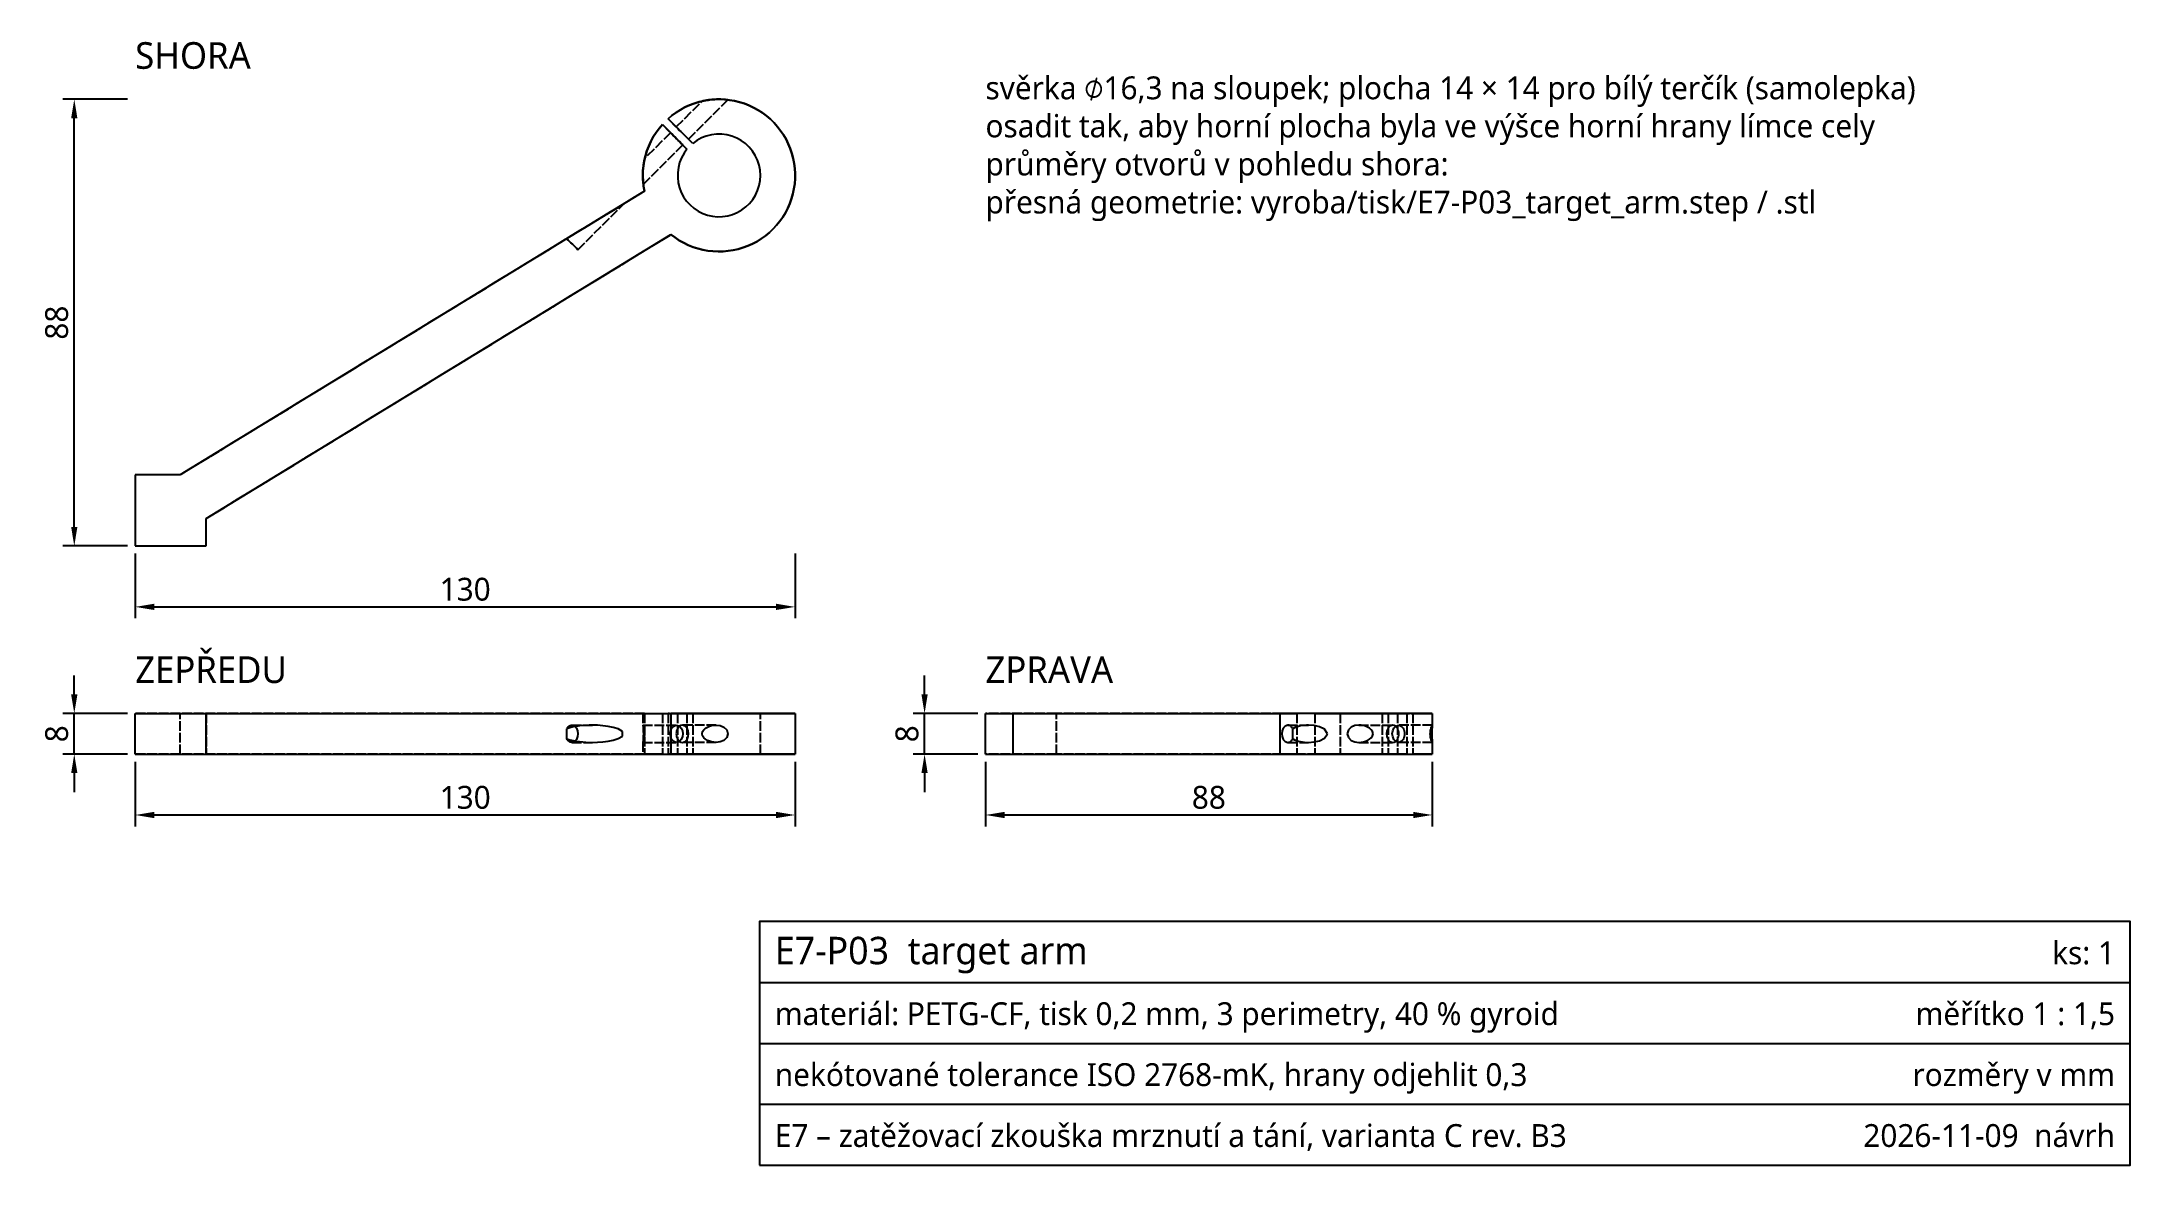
# Model space of a CAD drawing. Header units: millimetres. Extents: x 19 to 430, y 12 to 233.
import ezdxf
from ezdxf.enums import TextEntityAlignment as Align

# ---------------------------------------------------------------- set-up
doc = ezdxf.new("R2010")
doc.units = ezdxf.units.MM
doc.header["$LTSCALE"] = 1.5
doc.linetypes.add('DASHED', pattern=[1.524, 1.27, -0.254])
for name, color, linetype, true_color in [('DIM', 7, 'CONTINUOUS', 0x000000), ('FRAME', 7, 'CONTINUOUS', 0x000000), ('OUTLINE', 7, 'CONTINUOUS', 0x000000), ('TEXT', 7, 'CONTINUOUS', 0x000000)]:
    doc.layers.add(name, color=color, linetype=linetype, true_color=true_color)
doc.layers.add('HIDDEN', color=8, linetype='DASHED')
doc.styles.add('OpenSans', font='OpenSans-Regular.ttf')
doc.dimstyles.new('E7', dxfattribs={"dimtxt": 4.5, "dimasz": 3.75, "dimexe": 2.25, "dimexo": 1.5, "dimgap": 1.2, "dimtad": 1, "dimtxsty": 'OpenSans', "dimcen": 2.5, "dimclrd": 256, "dimclre": 256, "dimclrt": 256, "dimazin": 3, "dimtfac": 1, "dimtmove": 0, "dimatfit": 3})

msp = doc.modelspace()

# ---------------------------------------------------------------- linework, layer by layer
at = {"layer": 'FRAME'}
msp.add_lwpolyline([(160.5, 12), (430.5, 12), (430.5, 60), (160.5, 60)], close=True, dxfattribs=at)
for points in [[(160.5, 48), (430.5, 48)], [(160.5, 36), (430.5, 36)], [(160.5, 24), (430.5, 24)]]:
    msp.add_lwpolyline(points, dxfattribs=at)
at = {"layer": 'HIDDEN'}
for points in [[(143.04, 195.359), (143.841, 194.752), (144.68, 194.2), (145.555, 193.705), (146.46, 193.27), (147.393, 192.896), (148.349, 192.586), (149.323, 192.34), (150.312, 192.16), (151.31, 192.047), (152.314, 192.001), (153.319, 192.022), (154.319, 192.111), (155.312, 192.266), (156.292, 192.487), (157.255, 192.774), (158.197, 193.124), (159.113, 193.537), (160, 194.01), (160.853, 194.541), (161.668, 195.128), (162.443, 195.769), (163.172, 196.459), (163.854, 197.198), (164.485, 197.98), (165.062, 198.802), (165.582, 199.662), (166.044, 200.554), (166.446, 201.475), (166.784, 202.421), (167.059, 203.388), (167.268, 204.371), (167.411, 205.365), (167.487, 206.367), (167.495, 207.372), (167.437, 208.375), (167.311, 209.372), (167.119, 210.359), (166.862, 211.33), (166.539, 212.282), (166.154, 213.21), (165.708, 214.11), (165.202, 214.978), (164.64, 215.811), (164.023, 216.604), (163.354, 217.354), (162.636, 218.057), (161.873, 218.711), (161.068, 219.312), (160.225, 219.858), (159.346, 220.346), (158.437, 220.775), (157.502, 221.141), (156.544, 221.445), (155.568, 221.683), (154.578, 221.855), (153.579, 221.961), (152.575, 222), (151.57, 221.971), (150.57, 221.875), (149.578, 221.713), (148.6, 221.484), (147.639, 221.19), (146.7, 220.833), (145.787, 220.414), (144.904, 219.934), (144.055, 219.397), (143.244, 218.803), (142.474, 218.157)], [(147.331, 213.301), (142.474, 218.157)], [(144.085, 216.546), (149.164, 221.624)], [(154.246, 221.898), (146.49, 214.142)], [(149.164, 221.624), (149.79, 221.753), (150.421, 221.855), (151.056, 221.93), (151.693, 221.978), (152.332, 221.999), (152.971, 221.993), (153.61, 221.959), (154.246, 221.898)], [(150.158, 221.816), (150.127, 221.811), (150.096, 221.806), (150.065, 221.801), (150.035, 221.796), (150.004, 221.791), (149.973, 221.786), (149.942, 221.78), (149.912, 221.775)], [(150.64, 221.884), (150.605, 221.88), (150.57, 221.875), (150.535, 221.871), (150.5, 221.866), (150.465, 221.861), (150.43, 221.857), (150.396, 221.852), (150.361, 221.847)], [(141.343, 217.026), (140.695, 216.254), (140.1, 215.44), (139.561, 214.589), (139.081, 213.703), (138.661, 212.787), (138.304, 211.844), (138.011, 210.88), (137.783, 209.899), (137.621, 208.904), (137.527, 207.901), (137.5, 206.893), (137.541, 205.886), (137.65, 204.884), (137.826, 203.892)], [(142.954, 215.415), (137.876, 210.336)], [(141.343, 217.026), (146.199, 212.169)], [(142.954, 215.415), (143.255, 215.114), (143.555, 214.814), (143.856, 214.513), (144.156, 214.212), (144.457, 213.912), (144.757, 213.611), (145.058, 213.311), (145.358, 213.01)], [(145.358, 213.01), (145.058, 213.311), (144.757, 213.611), (144.457, 213.912), (144.156, 214.212), (143.856, 214.513), (143.555, 214.814), (143.255, 215.114), (142.954, 215.415)], [(144.085, 216.546), (144.386, 216.245), (144.686, 215.945), (144.987, 215.644), (145.288, 215.344), (145.588, 215.043), (145.889, 214.743), (146.189, 214.442), (146.49, 214.142)], [(146.49, 214.142), (146.189, 214.442), (145.889, 214.743), (145.588, 215.043), (145.288, 215.344), (144.987, 215.644), (144.686, 215.945), (144.386, 216.245), (144.085, 216.546)], [(160.65, 207), (160.586, 208.02), (160.395, 209.023), (160.08, 209.995), (159.645, 210.92), (159.099, 211.783), (158.449, 212.571), (157.705, 213.271), (156.879, 213.873), (155.985, 214.367), (155.036, 214.745), (154.047, 215.002), (153.034, 215.132), (152.012, 215.135), (150.998, 215.01), (150.008, 214.76), (149.057, 214.387), (148.159, 213.898), (147.331, 213.301)], [(137.876, 210.336), (137.747, 209.71), (137.645, 209.079), (137.57, 208.444), (137.522, 207.807), (137.501, 207.168), (137.507, 206.529), (137.541, 205.89), (137.602, 205.254)], [(137.602, 205.254), (145.358, 213.01)], [(146.199, 212.169), (145.61, 211.354), (145.127, 210.472), (144.755, 209.537), (144.501, 208.564), (144.37, 207.566), (144.362, 206.56), (144.478, 205.561), (144.716, 204.584), (145.073, 203.644), (145.543, 202.754), (146.119, 201.93), (146.793, 201.182), (147.553, 200.523), (148.388, 199.963), (149.287, 199.51), (150.234, 199.171), (151.215, 198.952), (152.217, 198.855), (153.222, 198.882), (154.217, 199.033), (155.185, 199.305), (156.113, 199.694), (156.985, 200.195), (157.789, 200.8), (158.513, 201.498), (159.145, 202.281), (159.676, 203.136), (160.097, 204.049), (160.403, 205.007), (160.588, 205.996), (160.65, 207)], [(137.616, 208.86), (137.62, 208.895), (137.625, 208.93), (137.629, 208.965), (137.634, 209), (137.639, 209.035), (137.643, 209.07), (137.648, 209.104), (137.653, 209.139)], [(137.684, 209.342), (137.689, 209.373), (137.694, 209.404), (137.699, 209.435), (137.704, 209.465), (137.709, 209.496), (137.714, 209.527), (137.72, 209.558), (137.725, 209.588)], [(137.826, 203.892), (46.366, 148)], [(122.529, 194.544), (123.392, 195.072), (124.255, 195.599), (125.118, 196.126), (125.981, 196.654), (126.844, 197.181), (127.707, 197.709), (128.57, 198.236), (129.433, 198.763), (130.296, 199.291), (131.159, 199.818), (132.022, 200.345), (132.885, 200.873), (133.748, 201.4)], [(133.748, 201.4), (132.885, 200.873), (132.022, 200.345), (131.159, 199.818), (130.296, 199.291), (129.433, 198.763), (128.57, 198.236), (127.707, 197.709), (126.844, 197.181), (125.981, 196.654), (125.118, 196.126), (124.255, 195.599), (123.392, 195.072), (122.529, 194.544)], [(124.711, 192.363), (133.748, 201.4)], [(51.5, 139.418), (143.04, 195.359)], [(122.529, 194.544), (122.802, 194.272), (123.075, 193.999), (123.347, 193.726), (123.62, 193.454), (123.893, 193.181), (124.165, 192.908), (124.438, 192.636), (124.711, 192.363)], [(124.711, 192.363), (124.438, 192.636), (124.165, 192.908), (123.893, 193.181), (123.62, 193.454), (123.347, 193.726), (123.075, 193.999), (122.802, 194.272), (122.529, 194.544)], [(37.5, 148), (37.5, 134)], [(46.366, 148), (37.5, 148)], [(51.5, 134), (51.5, 139.418)], [(37.5, 134), (51.5, 134)], [(46.366, 101), (37.5, 101)], [(37.5, 93), (37.5, 101)], [(137.826, 101), (46.366, 101)], [(46.366, 93), (46.366, 101)], [(51.5, 101), (51.5, 93)], [(137.826, 101), (137.785, 101), (137.744, 101), (137.703, 101), (137.663, 101), (137.622, 101), (137.581, 101), (137.541, 101), (137.5, 101)], [(137.5, 101), (137.98, 101), (138.461, 101), (138.941, 101), (139.421, 101), (139.902, 101), (140.382, 101), (140.862, 101), (141.343, 101)], [(137.5, 101), (137.5, 98.654)], [(137.826, 101), (137.826, 93)], [(141.343, 101), (146.199, 101)], [(141.343, 101), (141.343, 93)], [(142.474, 101), (142.474, 93)], [(142.474, 101), (143.475, 101), (144.476, 101), (145.477, 101), (146.478, 101), (147.479, 101), (148.48, 101), (149.481, 101), (150.482, 101), (151.483, 101), (152.485, 101), (153.486, 101), (154.487, 101), (155.488, 101), (156.489, 101), (157.49, 101), (158.491, 101), (159.492, 101), (160.493, 101), (161.494, 101), (162.495, 101), (163.496, 101), (164.497, 101), (165.498, 101), (166.499, 101), (167.5, 101)], [(147.331, 101), (142.474, 101)], [(146.199, 101), (145.968, 101), (145.737, 101), (145.506, 101), (145.275, 101), (145.043, 101), (144.812, 101), (144.581, 101), (144.35, 101)], [(144.35, 101), (145.369, 101), (146.387, 101), (147.406, 101), (148.425, 101), (149.444, 101), (150.463, 101), (151.481, 101), (152.5, 101), (153.519, 101), (154.537, 101), (155.556, 101), (156.575, 101), (157.594, 101), (158.613, 101), (159.631, 101), (160.65, 101)], [(144.35, 101), (144.35, 93)], [(146.199, 101), (146.199, 93)], [(147.331, 101), (147.331, 93)], [(160.65, 101), (159.625, 101), (158.601, 101), (157.576, 101), (156.552, 101), (155.527, 101), (154.503, 101), (153.478, 101), (152.453, 101), (151.429, 101), (150.404, 101), (149.38, 101), (148.355, 101), (147.331, 101)], [(160.65, 93), (160.65, 101)], [(219, 101), (205, 101)], [(205, 93), (205, 101)], [(274.892, 101), (219, 101)], [(219, 93), (219, 101)], [(219, 93), (219, 101)], [(263, 101), (263.42, 101), (263.84, 101), (264.26, 101), (264.68, 101), (265.099, 101), (265.519, 101), (265.939, 101), (266.359, 101)], [(263, 101), (266.359, 101)], [(266.359, 101), (266.359, 93)], [(283.169, 101), (282.145, 101), (281.12, 101), (280.096, 101), (279.071, 101), (278.047, 101), (277.022, 101), (275.997, 101), (274.973, 101), (273.948, 101), (272.924, 101), (271.899, 101), (270.875, 101), (269.85, 101)], [(269.85, 101), (270.869, 101), (271.887, 101), (272.906, 101), (273.925, 101), (274.944, 101), (275.962, 101), (276.981, 101), (278, 101)], [(269.85, 101), (269.85, 93)], [(274.892, 101), (275.902, 101), (276.913, 101), (277.923, 101), (278.933, 101), (279.943, 101), (280.954, 101), (281.964, 101), (282.974, 101), (283.985, 101), (284.995, 101), (286.005, 101), (287.016, 101), (288.026, 101)], [(274.892, 101), (274.892, 93)], [(278, 101), (279.019, 101), (280.038, 101), (281.056, 101), (282.075, 101), (283.094, 101), (284.113, 101), (285.131, 101), (286.15, 101)], [(288.026, 101), (283.169, 101)], [(283.169, 101), (283.169, 93)], [(284.301, 101), (289.157, 101)], [(284.301, 101), (284.301, 93)], [(286.15, 101), (285.919, 101), (285.688, 101), (285.457, 101), (285.225, 101), (284.994, 101), (284.763, 101), (284.532, 101), (284.301, 101)], [(286.15, 101), (286.15, 93)], [(288.026, 101), (288.026, 93)], [(289.157, 101), (289.157, 93)], [(289.157, 101), (289.638, 101), (290.118, 101), (290.598, 101), (291.079, 101), (291.559, 101), (292.039, 101), (292.52, 101), (293, 101)], [(127.566, 98.7), (126.927, 98.69), (126.289, 98.663), (125.652, 98.615), (125.016, 98.548), (124.384, 98.457), (123.756, 98.338), (123.136, 98.185), (122.529, 97.986)], [(122.529, 97.986), (122.607, 98.125), (122.698, 98.256), (122.803, 98.376), (122.921, 98.483), (123.053, 98.573), (123.197, 98.642), (123.35, 98.685), (123.509, 98.7)], [(122.529, 96.014), (122.529, 97.986)], [(122.529, 96.014), (123.136, 95.815), (123.756, 95.662), (124.384, 95.543), (125.016, 95.452), (125.652, 95.385), (126.289, 95.337), (126.927, 95.31), (127.566, 95.3)], [(123.509, 95.3), (123.35, 95.315), (123.197, 95.358), (123.053, 95.427), (122.921, 95.517), (122.803, 95.624), (122.698, 95.744), (122.607, 95.875), (122.529, 96.014)], [(123.509, 98.7), (124.045, 98.522), (124.426, 98.098), (124.642, 97.568), (124.711, 97), (124.642, 96.432), (124.426, 95.902), (124.045, 95.478), (123.509, 95.3)], [(123.509, 98.7), (127.566, 98.7)], [(123.509, 95.3), (127.566, 95.3)], [(127.566, 95.3), (128.594, 95.332), (129.62, 95.408), (130.64, 95.536), (131.649, 95.734), (132.629, 96.041), (133.51, 96.556), (133.51, 97.444), (132.629, 97.959), (131.649, 98.266), (130.64, 98.464), (129.62, 98.592), (128.594, 98.668), (127.566, 98.7)], [(137.511, 98.7), (137.506, 98.697), (137.503, 98.691), (137.502, 98.685), (137.501, 98.679), (137.501, 98.673), (137.5, 98.666), (137.5, 98.66), (137.5, 98.654)], [(137.5, 98.654), (137.537, 98.241), (137.572, 97.828), (137.594, 97.414), (137.602, 97), (137.594, 96.586), (137.572, 96.172), (137.537, 95.759), (137.5, 95.346)], [(137.5, 95.346), (137.5, 95.34), (137.5, 95.334), (137.501, 95.327), (137.501, 95.321), (137.502, 95.315), (137.503, 95.309), (137.506, 95.303), (137.511, 95.3)], [(137.5, 95.346), (137.5, 93)], [(137.876, 97), (137.87, 97.219), (137.852, 97.438), (137.823, 97.656), (137.784, 97.872), (137.734, 98.086), (137.675, 98.297), (137.606, 98.505), (137.511, 98.7)], [(137.511, 98.7), (144.156, 98.7)], [(137.511, 95.3), (137.606, 95.495), (137.675, 95.703), (137.734, 95.914), (137.784, 96.128), (137.823, 96.344), (137.852, 96.562), (137.87, 96.781), (137.876, 97)], [(137.511, 95.3), (144.156, 95.3)], [(142.954, 97), (142.971, 97.286), (143.023, 97.568), (143.112, 97.841), (143.239, 98.098), (143.407, 98.33), (143.62, 98.522), (143.874, 98.653), (144.156, 98.7)], [(144.156, 95.3), (143.874, 95.347), (143.62, 95.478), (143.407, 95.67), (143.239, 95.902), (143.112, 96.159), (143.023, 96.432), (142.971, 96.714), (142.954, 97)], [(145.288, 98.7), (145.006, 98.653), (144.751, 98.522), (144.539, 98.33), (144.37, 98.098), (144.243, 97.841), (144.155, 97.568), (144.103, 97.286), (144.085, 97)], [(144.085, 97), (144.103, 96.714), (144.155, 96.432), (144.243, 96.159), (144.37, 95.902), (144.539, 95.67), (144.751, 95.478), (145.006, 95.347), (145.288, 95.3)], [(144.156, 98.7), (144.692, 98.522), (145.074, 98.098), (145.289, 97.568), (145.358, 97), (145.289, 96.432), (145.074, 95.902), (144.692, 95.478), (144.156, 95.3)], [(145.288, 95.3), (145.824, 95.478), (146.205, 95.902), (146.42, 96.432), (146.49, 97), (146.42, 97.568), (146.205, 98.098), (145.824, 98.522), (145.288, 98.7)], [(151.933, 98.7), (145.288, 98.7)], [(151.933, 95.3), (145.288, 95.3)], [(149.164, 97), (149.263, 97.427), (149.514, 97.789), (149.847, 98.077), (150.226, 98.303), (150.633, 98.475), (151.057, 98.599), (151.492, 98.674), (151.933, 98.7)], [(151.933, 95.3), (151.492, 95.326), (151.057, 95.401), (150.633, 95.525), (150.226, 95.697), (149.847, 95.923), (149.514, 96.211), (149.263, 96.573), (149.164, 97)], [(151.933, 98.7), (152.722, 98.608), (153.455, 98.304), (154.022, 97.753), (154.246, 97), (154.022, 96.247), (153.455, 95.696), (152.722, 95.392), (151.933, 95.3)], [(264.565, 98.7), (264.029, 98.522), (263.647, 98.098), (263.432, 97.568), (263.363, 97), (263.432, 96.432), (263.647, 95.902), (264.029, 95.478), (264.565, 95.3)], [(265.544, 97.986), (265.466, 98.125), (265.375, 98.256), (265.271, 98.376), (265.152, 98.483), (265.021, 98.573), (264.877, 98.642), (264.724, 98.685), (264.565, 98.7)], [(264.565, 98.7), (268.622, 98.7)], [(264.565, 95.3), (264.724, 95.315), (264.877, 95.358), (265.021, 95.427), (265.152, 95.517), (265.271, 95.624), (265.375, 95.744), (265.466, 95.875), (265.544, 96.014)], [(264.565, 95.3), (268.622, 95.3)], [(268.622, 98.7), (268.223, 98.689), (267.824, 98.661), (267.428, 98.612), (267.034, 98.542), (266.646, 98.448), (266.265, 98.328), (265.895, 98.176), (265.544, 97.986)], [(265.544, 96.014), (265.544, 97.986)], [(265.544, 96.014), (265.895, 95.824), (266.265, 95.672), (266.646, 95.552), (267.034, 95.458), (267.428, 95.388), (267.824, 95.339), (268.223, 95.311), (268.622, 95.3)], [(268.622, 95.3), (269.73, 95.385), (270.814, 95.625), (271.809, 96.107), (272.4, 97), (271.809, 97.893), (270.814, 98.375), (269.73, 98.615), (268.622, 98.7)], [(278.567, 98.7), (277.778, 98.608), (277.045, 98.304), (276.478, 97.753), (276.254, 97), (276.478, 96.247), (277.045, 95.696), (277.778, 95.392), (278.567, 95.3)], [(281.336, 97), (281.237, 97.427), (280.986, 97.789), (280.653, 98.077), (280.274, 98.303), (279.867, 98.475), (279.443, 98.599), (279.008, 98.674), (278.567, 98.7)], [(278.567, 98.7), (285.212, 98.7)], [(278.567, 95.3), (279.008, 95.326), (279.443, 95.401), (279.867, 95.525), (280.274, 95.697), (280.653, 95.923), (280.986, 96.211), (281.237, 96.573), (281.336, 97)], [(278.567, 95.3), (285.212, 95.3)], [(285.212, 98.7), (284.676, 98.522), (284.295, 98.098), (284.08, 97.568), (284.01, 97), (284.08, 96.432), (284.295, 95.902), (284.676, 95.478), (285.212, 95.3)], [(286.344, 95.3), (285.808, 95.478), (285.426, 95.902), (285.211, 96.432), (285.142, 97), (285.211, 97.568), (285.426, 98.098), (285.808, 98.522), (286.344, 98.7)], [(286.415, 97), (286.397, 97.286), (286.345, 97.568), (286.257, 97.841), (286.13, 98.098), (285.961, 98.33), (285.749, 98.522), (285.494, 98.653), (285.212, 98.7)], [(285.212, 95.3), (285.494, 95.347), (285.749, 95.478), (285.961, 95.67), (286.13, 95.902), (286.257, 96.159), (286.345, 96.432), (286.397, 96.714), (286.415, 97)], [(286.344, 98.7), (286.626, 98.653), (286.88, 98.522), (287.093, 98.33), (287.261, 98.098), (287.388, 97.841), (287.477, 97.568), (287.529, 97.286), (287.546, 97)], [(292.989, 98.7), (286.344, 98.7)], [(287.546, 97), (287.529, 96.714), (287.477, 96.432), (287.388, 96.159), (287.261, 95.902), (287.093, 95.67), (286.88, 95.478), (286.626, 95.347), (286.344, 95.3)], [(292.989, 95.3), (286.344, 95.3)], [(292.624, 97), (292.63, 97.219), (292.648, 97.438), (292.677, 97.656), (292.716, 97.872), (292.766, 98.086), (292.825, 98.297), (292.894, 98.505), (292.989, 98.7)], [(292.989, 95.3), (292.894, 95.495), (292.825, 95.703), (292.766, 95.914), (292.716, 96.128), (292.677, 96.344), (292.648, 96.562), (292.63, 96.781), (292.624, 97)], [(292.989, 98.7), (292.994, 98.697), (292.997, 98.691), (292.998, 98.685), (292.999, 98.679), (292.999, 98.673), (293, 98.666), (293, 98.66), (293, 98.654)], [(293, 95.346), (293, 95.34), (293, 95.334), (292.999, 95.327), (292.999, 95.321), (292.998, 95.315), (292.997, 95.309), (292.994, 95.303), (292.989, 95.3)], [(46.366, 93), (37.5, 93)], [(137.826, 93), (46.366, 93)], [(141.343, 93), (140.862, 93), (140.382, 93), (139.902, 93), (139.421, 93), (138.941, 93), (138.461, 93), (137.98, 93), (137.5, 93)], [(137.5, 93), (137.541, 93), (137.581, 93), (137.622, 93), (137.663, 93), (137.703, 93), (137.744, 93), (137.785, 93), (137.826, 93)], [(141.343, 93), (146.199, 93)], [(167.5, 93), (166.499, 93), (165.498, 93), (164.497, 93), (163.496, 93), (162.495, 93), (161.494, 93), (160.493, 93), (159.492, 93), (158.491, 93), (157.49, 93), (156.489, 93), (155.488, 93), (154.487, 93), (153.486, 93), (152.485, 93), (151.483, 93), (150.482, 93), (149.481, 93), (148.48, 93), (147.479, 93), (146.478, 93), (145.477, 93), (144.476, 93), (143.475, 93), (142.474, 93)], [(147.331, 93), (142.474, 93)], [(146.199, 93), (145.968, 93), (145.737, 93), (145.506, 93), (145.275, 93), (145.043, 93), (144.812, 93), (144.581, 93), (144.35, 93)], [(144.35, 93), (145.369, 93), (146.387, 93), (147.406, 93), (148.425, 93), (149.444, 93), (150.463, 93), (151.481, 93), (152.5, 93), (153.519, 93), (154.537, 93), (155.556, 93), (156.575, 93), (157.594, 93), (158.613, 93), (159.631, 93), (160.65, 93)], [(160.65, 93), (159.625, 93), (158.601, 93), (157.576, 93), (156.552, 93), (155.527, 93), (154.503, 93), (153.478, 93), (152.453, 93), (151.429, 93), (150.404, 93), (149.38, 93), (148.355, 93), (147.331, 93)], [(219, 93), (205, 93)], [(274.892, 93), (219, 93)], [(266.359, 93), (265.939, 93), (265.519, 93), (265.099, 93), (264.68, 93), (264.26, 93), (263.84, 93), (263.42, 93), (263, 93)], [(263, 93), (266.359, 93)], [(283.169, 93), (282.145, 93), (281.12, 93), (280.096, 93), (279.071, 93), (278.047, 93), (277.022, 93), (275.997, 93), (274.973, 93), (273.948, 93), (272.924, 93), (271.899, 93), (270.875, 93), (269.85, 93)], [(269.85, 93), (270.869, 93), (271.887, 93), (272.906, 93), (273.925, 93), (274.944, 93), (275.962, 93), (276.981, 93), (278, 93)], [(288.026, 93), (287.016, 93), (286.005, 93), (284.995, 93), (283.985, 93), (282.974, 93), (281.964, 93), (280.954, 93), (279.943, 93), (278.933, 93), (277.923, 93), (276.913, 93), (275.902, 93), (274.892, 93)], [(278, 93), (279.019, 93), (280.038, 93), (281.056, 93), (282.075, 93), (283.094, 93), (284.113, 93), (285.131, 93), (286.15, 93)], [(288.026, 93), (283.169, 93)], [(286.15, 93), (285.919, 93), (285.688, 93), (285.457, 93), (285.225, 93), (284.994, 93), (284.763, 93), (284.532, 93), (284.301, 93)], [(284.301, 93), (289.157, 93)], [(293, 93), (292.52, 93), (292.039, 93), (291.559, 93), (291.079, 93), (290.598, 93), (290.118, 93), (289.638, 93), (289.157, 93)]]:
    msp.add_lwpolyline(points, dxfattribs=at)
at = {"layer": 'OUTLINE'}
for points in [[(142.474, 218.157), (143.244, 218.803), (144.055, 219.397), (144.904, 219.934), (145.787, 220.414), (146.7, 220.833), (147.639, 221.19), (148.6, 221.484), (149.578, 221.713), (150.57, 221.875), (151.57, 221.971), (152.575, 222), (153.579, 221.961), (154.578, 221.855), (155.568, 221.683), (156.544, 221.445), (157.502, 221.141), (158.437, 220.775), (159.346, 220.346), (160.225, 219.858), (161.068, 219.312), (161.873, 218.711), (162.636, 218.057), (163.354, 217.354), (164.023, 216.604), (164.64, 215.811), (165.202, 214.978), (165.708, 214.11), (166.154, 213.21), (166.539, 212.282), (166.862, 211.33), (167.119, 210.359), (167.311, 209.372), (167.437, 208.375), (167.495, 207.372), (167.487, 206.367), (167.411, 205.365), (167.268, 204.371), (167.059, 203.388), (166.784, 202.421), (166.446, 201.475), (166.044, 200.554), (165.582, 199.662), (165.062, 198.802), (164.485, 197.98), (163.854, 197.198), (163.172, 196.459), (162.443, 195.769), (161.668, 195.128), (160.853, 194.541), (160, 194.01), (159.113, 193.537), (158.197, 193.124), (157.255, 192.774), (156.292, 192.487), (155.312, 192.266), (154.319, 192.111), (153.319, 192.022), (152.314, 192.001), (151.31, 192.047), (150.312, 192.16), (149.323, 192.34), (148.349, 192.586), (147.393, 192.896), (146.46, 193.27), (145.555, 193.705), (144.68, 194.2), (143.841, 194.752), (143.04, 195.359)], [(147.331, 213.301), (142.474, 218.157)], [(149.912, 221.775), (149.818, 221.758), (149.724, 221.741), (149.63, 221.723), (149.537, 221.704), (149.443, 221.685), (149.35, 221.666), (149.257, 221.645), (149.164, 221.624)], [(150.361, 221.847), (150.335, 221.843), (150.31, 221.839), (150.284, 221.835), (150.259, 221.832), (150.234, 221.828), (150.208, 221.824), (150.183, 221.82), (150.158, 221.816)], [(154.246, 221.898), (153.796, 221.944), (153.346, 221.976), (152.894, 221.995), (152.442, 222), (151.991, 221.991), (151.539, 221.969), (151.089, 221.933), (150.64, 221.884)], [(137.826, 203.892), (137.65, 204.884), (137.541, 205.886), (137.5, 206.893), (137.527, 207.901), (137.621, 208.904), (137.783, 209.899), (138.011, 210.88), (138.304, 211.844), (138.661, 212.787), (139.081, 213.703), (139.561, 214.589), (140.1, 215.44), (140.695, 216.254), (141.343, 217.026)], [(141.343, 217.026), (146.199, 212.169)], [(160.65, 207), (160.586, 208.02), (160.395, 209.023), (160.08, 209.995), (159.645, 210.92), (159.099, 211.783), (158.449, 212.571), (157.705, 213.271), (156.879, 213.873), (155.985, 214.367), (155.036, 214.745), (154.047, 215.002), (153.034, 215.132), (152.012, 215.135), (150.998, 215.01), (150.008, 214.76), (149.057, 214.387), (148.159, 213.898), (147.331, 213.301)], [(137.725, 209.588), (137.742, 209.682), (137.759, 209.776), (137.777, 209.87), (137.796, 209.963), (137.815, 210.057), (137.834, 210.15), (137.855, 210.243), (137.876, 210.336)], [(146.199, 212.169), (145.61, 211.354), (145.127, 210.472), (144.755, 209.537), (144.501, 208.564), (144.37, 207.566), (144.362, 206.56), (144.478, 205.561), (144.716, 204.584), (145.073, 203.644), (145.543, 202.754), (146.119, 201.93), (146.793, 201.182), (147.553, 200.523), (148.388, 199.963), (149.287, 199.51), (150.234, 199.171), (151.215, 198.952), (152.217, 198.855), (153.222, 198.882), (154.217, 199.033), (155.185, 199.305), (156.113, 199.694), (156.985, 200.195), (157.789, 200.8), (158.513, 201.498), (159.145, 202.281), (159.676, 203.136), (160.097, 204.049), (160.403, 205.007), (160.588, 205.996), (160.65, 207)], [(137.602, 205.254), (137.556, 205.704), (137.524, 206.154), (137.505, 206.606), (137.5, 207.058), (137.509, 207.509), (137.531, 207.961), (137.567, 208.411), (137.616, 208.86)], [(137.653, 209.139), (137.657, 209.165), (137.661, 209.19), (137.665, 209.216), (137.668, 209.241), (137.672, 209.266), (137.676, 209.292), (137.68, 209.317), (137.684, 209.342)], [(137.826, 203.892), (46.366, 148)], [(51.5, 139.418), (143.04, 195.359)], [(37.5, 148), (37.5, 134)], [(46.366, 148), (37.5, 148)], [(51.5, 134), (51.5, 139.418)], [(37.5, 134), (51.5, 134)], [(37.5, 101), (51.5, 101)], [(37.5, 93), (37.5, 101)], [(51.5, 101), (143.04, 101)], [(51.5, 93), (51.5, 101)], [(167.5, 101), (166.481, 101), (165.462, 101), (164.443, 101), (163.423, 101), (162.404, 101), (161.385, 101), (160.366, 101), (159.347, 101), (158.328, 101), (157.308, 101), (156.289, 101), (155.27, 101), (154.251, 101), (153.232, 101), (152.213, 101), (151.193, 101), (150.174, 101), (149.155, 101), (148.136, 101), (147.117, 101), (146.098, 101), (145.078, 101), (144.059, 101), (143.04, 101)], [(143.04, 101), (143.04, 93)], [(167.5, 101), (167.5, 93)], [(205, 101), (210.418, 101)], [(205, 93), (205, 101)], [(210.418, 101), (263, 101)], [(210.418, 101), (210.418, 93)], [(293, 101), (292, 101), (291, 101), (290, 101), (289, 101), (288, 101), (287, 101), (286, 101), (285, 101), (284, 101), (283, 101), (282, 101), (281, 101), (280, 101), (279, 101), (278, 101), (277, 101), (276, 101), (275, 101), (274, 101), (273, 101), (272, 101), (271, 101), (270, 101), (269, 101), (268, 101), (267, 101), (266, 101), (265, 101), (264, 101), (263, 101)], [(263, 101), (263, 93)], [(293, 101), (293, 98.654)], [(293, 98.654), (292.963, 98.241), (292.928, 97.828), (292.906, 97.414), (292.898, 97), (292.906, 96.586), (292.928, 96.172), (292.963, 95.759), (293, 95.346)], [(293, 95.346), (293, 93)], [(37.5, 93), (51.5, 93)], [(51.5, 93), (143.04, 93)], [(143.04, 93), (144.059, 93), (145.078, 93), (146.098, 93), (147.117, 93), (148.136, 93), (149.155, 93), (150.174, 93), (151.193, 93), (152.213, 93), (153.232, 93), (154.251, 93), (155.27, 93), (156.289, 93), (157.308, 93), (158.328, 93), (159.347, 93), (160.366, 93), (161.385, 93), (162.404, 93), (163.423, 93), (164.443, 93), (165.462, 93), (166.481, 93), (167.5, 93)], [(205, 93), (210.418, 93)], [(210.418, 93), (263, 93)], [(263, 93), (264, 93), (265, 93), (266, 93), (267, 93), (268, 93), (269, 93), (270, 93), (271, 93), (272, 93), (273, 93), (274, 93), (275, 93), (276, 93), (277, 93), (278, 93), (279, 93), (280, 93), (281, 93), (282, 93), (283, 93), (284, 93), (285, 93), (286, 93), (287, 93), (288, 93), (289, 93), (290, 93), (291, 93), (292, 93), (293, 93)]]:
    msp.add_lwpolyline(points, dxfattribs=at)

# ---------------------------------------------------------------- texts
at = {"layer": 'TEXT', "style": 'OpenSans'}
for s, height, p in [('SHORA', 5.25, (37.5, 228)), ('svěrka ⌀16,3 na sloupek; plocha 14 × 14 pro bílý terčík (samolepka)', 4.5, (205, 222)), ('osadit tak, aby horní plocha byla ve výšce horní hrany límce cely', 4.5, (205, 214.5)), ('průměry otvorů v pohledu shora: ', 4.5, (205, 207)), ('přesná geometrie: vyroba/tisk/E7-P03_target_arm.step / .stl', 4.5, (205, 199.5)), ('ZEPŘEDU', 5.25, (37.5, 107)), ('ZPRAVA', 5.25, (205, 107)), ('E7-P03  target arm', 5.4, (163.5, 51.6)), ('materiál: PETG-CF, tisk 0,2 mm, 3 perimetry, 40 % gyroid', 4.5, (163.5, 39.6)), ('nekótované tolerance ISO 2768-mK, hrany odjehlit 0,3', 4.5, (163.5, 27.6)), ('E7 – zatěžovací zkouška mrznutí a tání, varianta C rev. B3', 4.5, (163.5, 15.6))]:
    msp.add_text(s, height=height, dxfattribs=at).set_placement(p)
for s, p in [('ks: 1', (427.5, 51.6)), ('měřítko 1 : 1,5', (427.5, 39.6)), ('rozměry v mm', (427.5, 27.6)), ('2026-11-09  návrh', (427.5, 15.6))]:
    msp.add_text(s, height=4.5, dxfattribs=at).set_placement(p, align=Align.RIGHT)

# ---------------------------------------------------------------- dimensions: what is measured, and where the dimension line sits
at = {"layer": 'DIM'}
for base, p1, p2 in [((25.5, 134), (37.5, 134), (37.5, 222)), ((25.5, 93), (37.5, 93), (37.5, 101)), ((193, 93), (205, 93), (205, 101))]:
    msp.add_linear_dim(base=base, p1=p1, p2=p2, angle=90, dimstyle='E7', dxfattribs=at).render()
for base, p1, p2 in [((37.5, 122), (37.5, 134), (167.4954, 134)), ((37.5, 81), (37.5, 93), (167.5, 93)), ((205, 81), (205, 93), (293, 93))]:
    msp.add_linear_dim(base=base, p1=p1, p2=p2, dimstyle='E7', dxfattribs=at).render()

doc.saveas('drawing.dxf')
